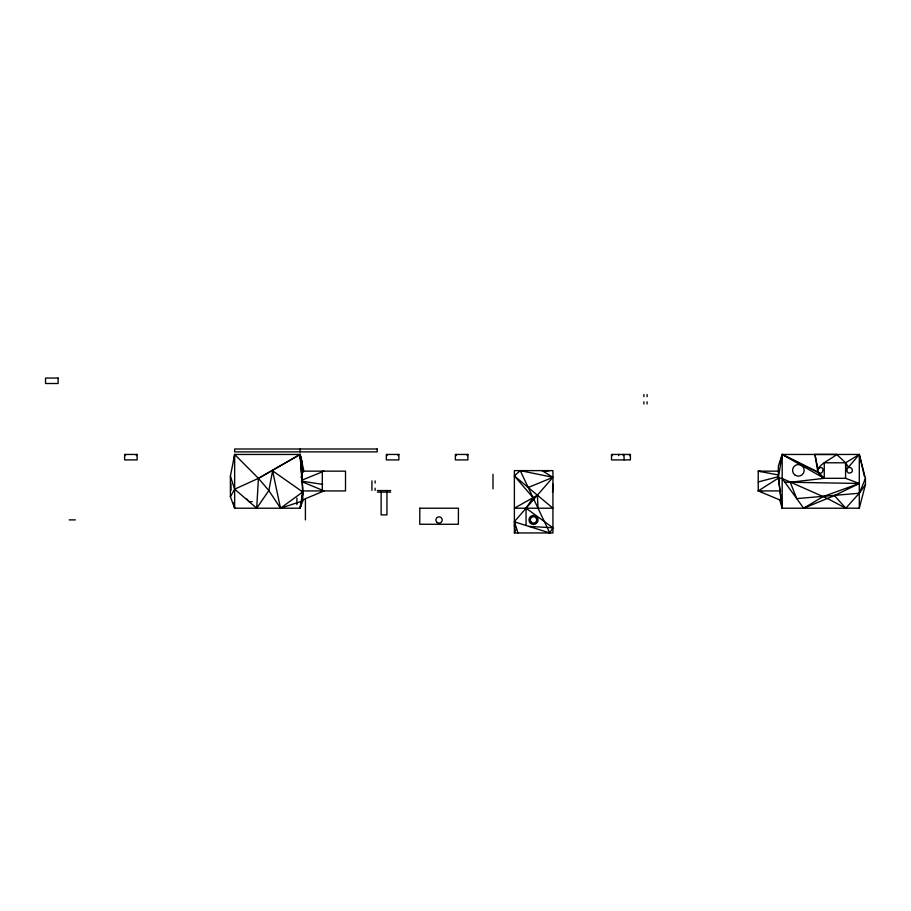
<?xml version="1.0" encoding="UTF-8"?>
<svg xmlns="http://www.w3.org/2000/svg" width="911" height="911" viewBox="0 0 911 911"><rect width="100%" height="100%" fill="white"/><g stroke="black" fill="none" stroke-linecap="round" stroke-linejoin="round"><path stroke-width="1.37" d="M552.544 492.441L552.931 484.151L552.556 488.33M230.392 476.237L234.651 489.173L256.697 508.213L258.439 478.355L234.651 454.452L230.392 476.237L230.392 496.768L234.651 508.213L300.095 508.213L302.737 500.936L302.737 487.453L300.095 454.452L234.651 454.452L233.933 459.987M230.916 483.536L230.961 490.425M864.482 476.59L859.301 454.452L782.185 454.452L778.347 466.102L778.347 477.888L782.185 478.491L803.65 508.213L834.476 495.573L859.301 483.479L845.59 478.309L824.25 478.309C807.021 468.459 829.352 460.875 836.731 454.452L845.59 462.788L848.801 467.582C851.489 466.739 853.641 470.475 851.569 472.376C846.057 475.997 845.408 465.726 845.59 462.788L859.301 454.452L865.45 478.434L865.45 484.55L859.301 508.213L782.185 508.213L779.6 499.467M846.683 470.349L847.515 468.334L859.301 454.452L859.301 508.213M303.044 471.807L303.465 469.074L300.095 454.452L258.439 478.355L234.651 489.173L230.392 496.768M301.439 502.735L300.095 508.213L302.737 491.963L300.095 454.452L258.439 478.355L268.847 490.551L280.508 508.213L302.737 500.936M514.385 525.26L515.136 521.149M300.095 508.213L300.619 505.434M301.94 498.476L302.737 494.297L302.076 491.849M272.605 470.839L280.508 508.213L302.737 491.963L272.605 470.839L268.847 490.551L256.697 508.213M779.953 463.551L782.185 454.452L818.431 472.376L817.349 471.944M301.279 477.455L302.076 474.859L302.076 461.501L300.095 454.452L302.076 474.859L301.279 477.284M301.848 496.518L302.737 494.297M865.45 478.434L859.301 493.238L845.784 508.213L827.643 498.613L782.185 478.491M514.385 532.946L514.385 470.623L552.931 470.623L552.931 532.946L514.385 532.946L516.491 528.289L514.385 526.011L515.17 524.121L514.442 521.844L549.743 532.946L552.931 527.776L526.057 508.213L533.026 497.645L514.385 475.906L520.238 470.623L552.931 477.307L514.385 521.639L517.972 532.946M302.338 471.442L303.465 469.074L303.465 471.909M865.45 484.55L859.301 493.238L796.715 498.613L790.247 482.261L824.25 478.309L824.25 462.788L845.59 462.788L845.59 478.309M818.773 468.06L817.976 468.926L814.912 454.441L836.731 454.452M777.96 471.146L758.237 471.146L758.237 490.927L778.598 477.979M803.65 508.213L823.214 496.541L859.301 483.479L784.838 482.158M302.611 499.888L324.043 490.927L302.611 481.965M528.232 487.51L552.931 477.307L541.999 470.623M819.023 467.878C826.095 465.384 822.314 477.387 817.976 471.784M302.611 479.881L324.043 471.146M758.237 481.953L778.199 476.738M545.404 471.374L549.481 470.623M252.233 501.574L249.455 501.95L246.767 499M301.507 471.146L345.508 471.146L345.508 490.927L301.507 490.927M377.382 490.562L390.682 490.562M782.185 500.936L758.237 490.927L780.784 490.927M377.382 492.122L390.682 492.122M69.19 519.896L75.328 519.896M528.949 526.41L552.931 527.776M761.049 471.522L758.237 471.146L778.199 474.938M301.427 481.11L322.71 484.39M758.237 490.927L762.222 491.712M818.83 472.684L782.185 454.452L778.347 477.888L782.185 508.213L782.185 454.452L824.25 478.309L818.909 472.866M514.385 475.906L552.931 508.213L514.385 508.213L537.388 495.185L538.025 508.213M834.476 495.573L845.784 508.213M520.238 470.623L549.743 532.946M778.7 477.911L779.395 480.507M233.512 502.735L234.651 508.213L234.651 454.452M300.095 454.452L300.755 458.279M814.912 454.441L817.588 470.349M778.347 476.601L782.185 508.213M300.209 455.83L300.436 458.597M647.095 394.531L647.095 396.729M647.095 401.797L647.095 404.006M643.906 394.531L643.906 396.729M643.906 401.797L643.906 404.006M629.592 454.452L629.592 455.625M624.058 454.452L624.058 459.907M623.249 454.452L623.249 455.625M618.683 454.452L618.683 455.625M612.34 454.452L612.34 455.625M526.057 508.213L526.057 525.499M492.999 474.267L492.999 488.808M467.104 454.452L467.104 455.625M456.195 454.452L456.195 455.625M398.061 454.452L398.061 455.625M387.152 454.452L387.152 455.625M386.936 492.122L386.936 514.886L381.14 514.886L381.14 492.122M375.116 480.883L375.116 483.081M375.116 488.148L375.116 490.369M371.927 480.883L371.927 490.369M322.312 471.146L322.312 490.927M305.413 499.376L305.413 519.896M300.095 448.998L300.095 451.867M296.906 498.101L296.906 504.58M136.331 454.452L136.331 455.625M125.422 454.452L125.422 455.625M419.823 508.213L419.743 524.269L458.37 524.269L458.449 508.213L419.823 508.213M58.099 378.054L45.55 378.054L45.55 383.508L58.099 383.508L58.099 378.054M377.2 448.998L234.651 448.998L234.651 451.867L377.2 451.867L377.2 448.998M137.14 454.452L124.602 454.452L124.602 459.907L137.14 459.907L137.14 454.452M398.87 454.452L386.332 454.452L386.332 459.907L398.87 459.907L398.87 454.452M467.912 454.452L455.375 454.452L455.375 459.907L467.912 459.907L467.912 454.452M630.401 454.452L611.509 454.452L611.509 459.907L630.401 459.907L630.401 454.452M795.201 475.223A5.819 5.819 0 0 0 804.174 470.668A5.819 5.819 0 0 0 795.736 465.168A5.819 5.819 0 0 0 795.201 475.223M530.396 523.199A4.544 4.544 0 0 0 537.945 520.955A4.544 4.544 0 0 0 532.229 515.535A4.544 4.544 0 0 0 530.396 523.199M531.261 522.162A3.2 3.2 0 0 0 536.613 520.728A3.2 3.2 0 0 0 532.696 516.81A3.2 3.2 0 0 0 531.261 522.162M437.064 522.424A3.154 3.154 0 0 0 442.165 520.466A3.154 3.154 0 0 0 437.929 517.038A3.154 3.154 0 0 0 437.064 522.424"/></g></svg>
